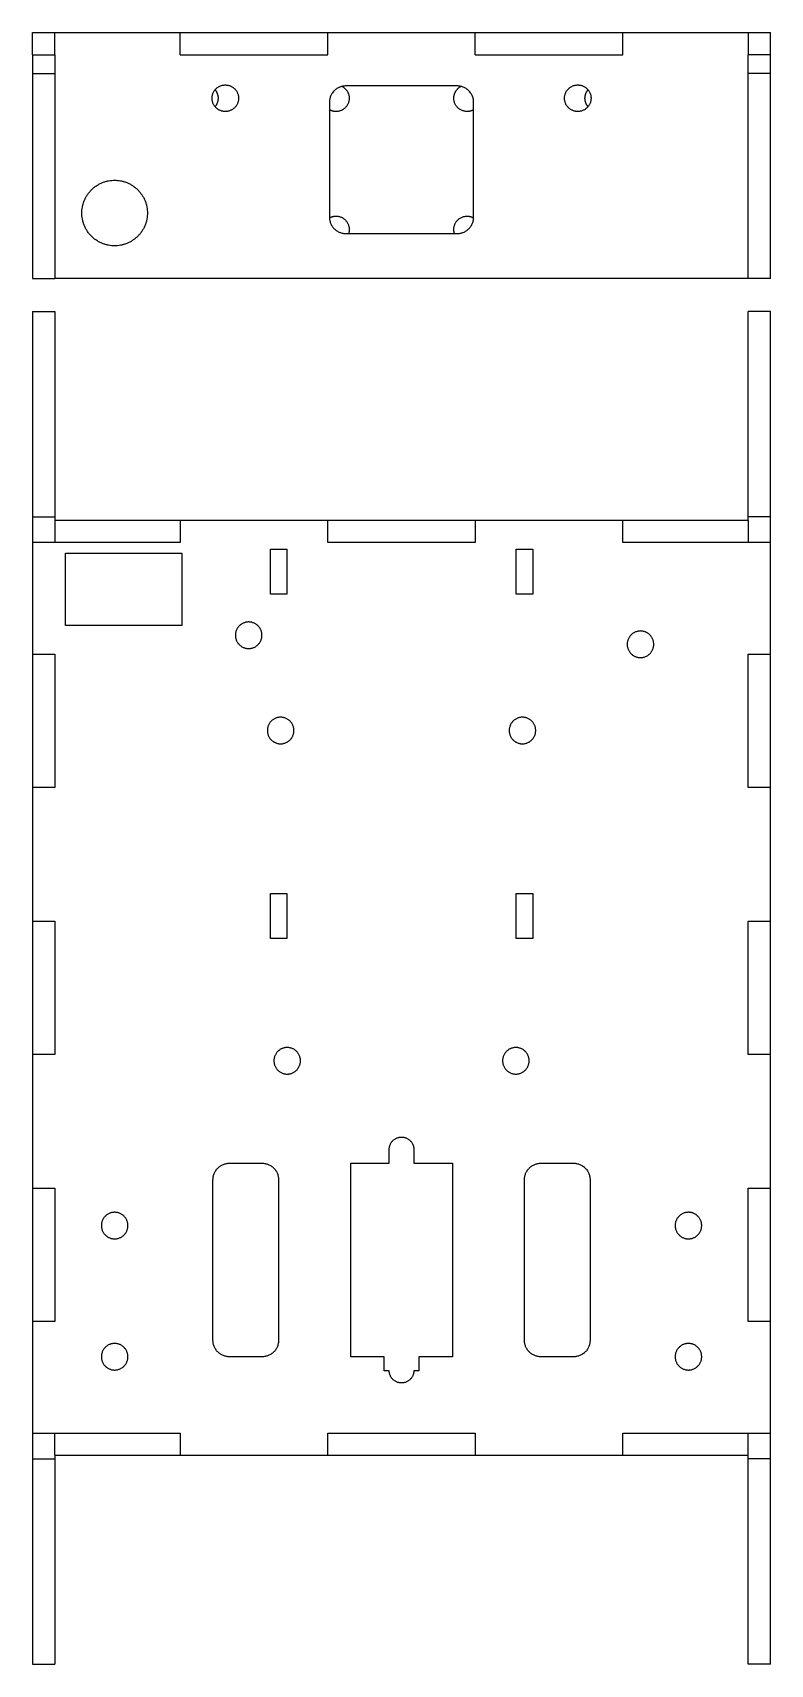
# Model space of a CAD drawing. Header units: millimetres. Extents: x -243 to 565, y -16 to 220.
# Drawn here: x 475 to 565, y -15.6 to 183.5 of the extents above; entities that cross this region are included whole.
import ezdxf

# ---------------------------------------------------------------- set-up
doc = ezdxf.new("R2010")
doc.units = ezdxf.units.MM
doc.header["$LTSCALE"] = 12.7
doc.header["$MEASUREMENT"] = 0
doc.layers.add('VISTAS', color=7, linetype='Continuous', true_color=0x000000)

msp = doc.modelspace()

# ---------------------------------------------------------------- linework, layer by layer
at = {"layer": 'VISTAS'}
for points in [[(474.99, 180.76), (474.99, 182.11), (474.99, 183.46)], [(474.99, 183.46), (476.34, 183.46), (477.69, 183.46)], [(477.69, 180.76), (477.69, 182.11), (477.69, 183.46)], [(477.69, 183.46), (485.34, 183.46), (492.99, 183.46)], [(492.99, 180.76), (492.99, 182.11), (492.99, 183.46)], [(492.99, 183.46), (501.99, 183.46), (510.99, 183.46)], [(510.99, 180.76), (510.99, 182.11), (510.99, 183.46)], [(510.99, 183.46), (519.99, 183.46), (528.99, 183.46)], [(528.99, 180.76), (528.99, 182.11), (528.99, 183.46)], [(528.99, 183.46), (537.99, 183.46), (546.99, 183.46)], [(546.99, 180.76), (546.99, 182.11), (546.99, 183.46)], [(546.99, 183.46), (554.64, 183.46), (562.29, 183.46)], [(562.29, 183.46), (563.64, 183.46), (564.99, 183.46)], [(562.29, 183.46), (562.29, 182.11), (562.29, 180.76)], [(564.99, 180.76), (564.99, 182.11), (564.99, 183.46)], [(474.99, 180.76), (476.34, 180.76), (477.69, 180.76)], [(474.99, 180.76), (474.99, 180.28), (474.99, 179.8)], [(474.99, 179.8), (474.99, 179.13), (474.99, 178.46)], [(477.69, 180.76), (477.69, 180.28), (477.69, 179.8)], [(477.69, 179.8), (477.69, 179.13), (477.69, 178.46)], [(492.99, 180.76), (501.99, 180.76), (510.99, 180.76)], [(528.99, 180.76), (537.99, 180.76), (546.99, 180.76)], [(564.99, 180.76), (563.64, 180.76), (562.29, 180.76)], [(562.29, 179.8), (562.29, 180.28), (562.29, 180.76)], [(562.29, 178.46), (562.29, 179.13), (562.29, 179.8)], [(564.99, 179.8), (564.99, 180.28), (564.99, 180.76)], [(564.99, 178.46), (564.99, 179.13), (564.99, 179.8)], [(474.99, 178.46), (476.34, 178.46), (477.69, 178.46)], [(474.99, 178.46), (474.99, 165.96), (474.99, 153.46)], [(477.69, 178.46), (477.69, 165.96), (477.69, 153.46)], [(564.99, 178.46), (563.64, 178.46), (562.29, 178.46)], [(562.29, 153.46), (562.29, 165.96), (562.29, 178.46)], [(564.99, 153.46), (564.99, 165.96), (564.99, 178.46)], [(526.79, 176.96), (519.99, 176.96), (513.19, 176.96)], [(511.19, 174.96), (511.19, 167.96), (511.19, 160.96)], [(528.79, 160.96), (528.79, 167.96), (528.79, 174.96)], [(513.19, 158.96), (519.99, 158.96), (526.79, 158.96)], [(474.99, 153.46), (476.34, 153.46), (477.69, 153.46)], [(562.29, 153.46), (519.99, 153.46), (477.69, 153.46)], [(564.99, 153.46), (563.64, 153.46), (562.29, 153.46)], [(474.99, 149.46), (476.34, 149.46), (477.69, 149.46)], [(564.99, 149.46), (563.64, 149.46), (562.29, 149.46)], [(562.29, 136.96), (562.29, 143.21), (562.29, 149.45)], [(564.99, 136.96), (564.99, 143.21), (564.99, 149.45)], [(474.99, 136.96), (474.99, 132.26), (474.99, 127.56)], [(477.69, 136.96), (477.69, 132.26), (477.69, 127.56)], [(562.29, 127.56), (562.29, 132.26), (562.29, 136.96)], [(564.99, 127.56), (564.99, 132.26), (564.99, 136.96)], [(474.99, 127.56), (474.99, 126.31), (474.99, 125.06)], [(477.69, 127.56), (477.69, 126.31), (477.69, 125.06)], [(562.29, 125.06), (562.29, 126.31), (562.29, 127.56)], [(564.99, 125.06), (564.99, 126.31), (564.99, 127.56)], [(474.99, 125.06), (474.99, 124.74), (474.99, 124.42)], [(474.99, 124.42), (476.34, 124.42), (477.69, 124.42)], [(474.99, 124.42), (474.99, 122.84), (474.99, 121.26)], [(477.69, 125.06), (477.69, 124.74), (477.69, 124.42)], [(477.69, 124.42), (477.69, 124.19), (477.69, 123.96)], [(492.99, 123.96), (485.34, 123.96), (477.69, 123.96)], [(477.69, 123.96), (477.69, 122.61), (477.69, 121.26)], [(510.99, 123.96), (501.99, 123.96), (492.99, 123.96)], [(492.99, 123.96), (492.99, 122.61), (492.99, 121.26)], [(510.99, 121.26), (510.99, 122.61), (510.99, 123.96)], [(528.99, 123.96), (519.99, 123.96), (510.99, 123.96)], [(546.99, 123.96), (537.99, 123.96), (528.99, 123.96)], [(528.99, 123.96), (528.99, 122.61), (528.99, 121.26)], [(546.99, 121.26), (546.99, 122.61), (546.99, 123.96)], [(562.29, 123.96), (554.64, 123.96), (546.99, 123.96)], [(562.29, 124.42), (562.29, 124.74), (562.29, 125.06)], [(564.99, 124.42), (563.64, 124.42), (562.29, 124.42)], [(562.29, 123.96), (562.29, 124.19), (562.29, 124.42)], [(562.29, 123.96), (562.29, 122.61), (562.29, 121.26)], [(564.99, 124.42), (564.99, 124.74), (564.99, 125.06)], [(564.99, 121.26), (564.99, 122.84), (564.99, 124.42)], [(492.99, 121.26), (483.99, 121.26), (474.99, 121.26)], [(474.99, 121.26), (474.99, 114.46), (474.99, 107.67)], [(478.99, 111.16), (478.99, 115.56), (478.99, 119.96)], [(478.99, 119.96), (486.09, 119.96), (493.19, 119.96)], [(493.19, 119.96), (493.19, 115.56), (493.19, 111.16)], [(503.99, 120.46), (504.99, 120.46), (505.99, 120.46)], [(503.99, 114.96), (503.99, 117.71), (503.99, 120.46)], [(505.99, 120.46), (505.99, 117.71), (505.99, 114.96)], [(528.99, 121.26), (519.99, 121.26), (510.99, 121.26)], [(533.99, 114.96), (533.99, 117.71), (533.99, 120.46)], [(533.99, 120.46), (534.99, 120.46), (535.99, 120.46)], [(535.99, 120.46), (535.99, 117.71), (535.99, 114.96)], [(564.99, 121.26), (555.99, 121.26), (546.99, 121.26)], [(564.99, 107.67), (564.99, 114.46), (564.99, 121.26)], [(505.99, 114.96), (504.99, 114.96), (503.99, 114.96)], [(535.99, 114.96), (534.99, 114.96), (533.99, 114.96)], [(493.19, 111.16), (486.09, 111.16), (478.99, 111.16)], [(474.99, 107.67), (476.34, 107.67), (477.69, 107.67)], [(474.99, 107.67), (474.99, 99.53), (474.99, 91.38)], [(477.69, 107.67), (477.69, 99.53), (477.69, 91.38)], [(562.29, 91.38), (562.29, 99.53), (562.29, 107.67)], [(562.29, 107.67), (563.64, 107.67), (564.99, 107.67)], [(564.99, 91.38), (564.99, 99.53), (564.99, 107.67)], [(477.69, 91.38), (476.34, 91.38), (474.99, 91.38)], [(474.99, 91.38), (474.99, 83.24), (474.99, 75.1)], [(564.99, 91.38), (563.64, 91.38), (562.29, 91.38)], [(564.99, 75.1), (564.99, 83.24), (564.99, 91.38)], [(503.99, 78.46), (504.99, 78.46), (505.99, 78.46)], [(503.99, 72.96), (503.99, 75.71), (503.99, 78.46)], [(505.99, 78.46), (505.99, 75.71), (505.99, 72.96)], [(533.99, 72.96), (533.99, 75.71), (533.99, 78.46)], [(533.99, 78.46), (534.99, 78.46), (535.99, 78.46)], [(535.99, 78.46), (535.99, 75.71), (535.99, 72.96)], [(474.99, 75.1), (476.34, 75.1), (477.69, 75.1)], [(474.99, 75.1), (474.99, 66.96), (474.99, 58.81)], [(477.69, 75.1), (477.69, 66.96), (477.69, 58.81)], [(562.29, 58.81), (562.29, 66.96), (562.29, 75.1)], [(562.29, 75.1), (563.64, 75.1), (564.99, 75.1)], [(564.99, 58.81), (564.99, 66.96), (564.99, 75.1)], [(505.99, 72.96), (504.99, 72.96), (503.99, 72.96)], [(535.99, 72.96), (534.99, 72.96), (533.99, 72.96)], [(477.69, 58.81), (476.34, 58.81), (474.99, 58.81)], [(474.99, 58.81), (474.99, 50.67), (474.99, 42.53)], [(564.99, 58.81), (563.64, 58.81), (562.29, 58.81)], [(564.99, 42.53), (564.99, 50.67), (564.99, 58.81)], [(518.49, 45.56), (518.49, 46.41), (518.49, 47.26)], [(521.49, 47.26), (521.49, 46.41), (521.49, 45.56)], [(498.99, 45.56), (500.99, 45.56), (502.99, 45.56)], [(513.79, 21.96), (513.79, 33.76), (513.79, 45.56)], [(513.79, 45.56), (516.14, 45.56), (518.49, 45.56)], [(521.49, 45.56), (523.84, 45.56), (526.19, 45.56)], [(526.19, 45.56), (526.19, 33.76), (526.19, 21.96)], [(536.99, 45.56), (538.99, 45.56), (540.99, 45.56)], [(474.99, 42.53), (476.34, 42.53), (477.69, 42.53)], [(474.99, 42.53), (474.99, 34.38), (474.99, 26.24)], [(477.69, 42.53), (477.69, 34.38), (477.69, 26.24)], [(496.99, 23.96), (496.99, 33.76), (496.99, 43.56)], [(504.99, 43.56), (504.99, 33.76), (504.99, 23.96)], [(534.99, 23.96), (534.99, 33.76), (534.99, 43.56)], [(542.99, 43.56), (542.99, 33.76), (542.99, 23.96)], [(562.29, 26.24), (562.29, 34.38), (562.29, 42.53)], [(562.29, 42.53), (563.64, 42.53), (564.99, 42.53)], [(564.99, 26.24), (564.99, 34.38), (564.99, 42.53)], [(477.69, 26.24), (476.34, 26.24), (474.99, 26.24)], [(474.99, 26.24), (474.99, 19.45), (474.99, 12.66)], [(564.99, 26.24), (563.64, 26.24), (562.29, 26.24)], [(564.99, 12.66), (564.99, 19.45), (564.99, 26.24)], [(502.99, 21.96), (500.99, 21.96), (498.99, 21.96)], [(517.89, 21.96), (515.84, 21.96), (513.79, 21.96)], [(517.89, 20.26), (517.89, 21.11), (517.89, 21.96)], [(526.19, 21.96), (524.14, 21.96), (522.09, 21.96)], [(522.09, 21.96), (522.09, 21.11), (522.09, 20.26)], [(540.99, 21.96), (538.99, 21.96), (536.99, 21.96)], [(518.49, 20.26), (518.19, 20.26), (517.89, 20.26)], [(522.09, 20.26), (521.79, 20.26), (521.49, 20.26)], [(474.99, 12.66), (483.99, 12.66), (492.99, 12.66)], [(474.99, 12.66), (474.99, 11.07), (474.99, 9.49)], [(477.69, 9.96), (477.69, 11.31), (477.69, 12.66)], [(492.99, 12.66), (492.99, 11.31), (492.99, 9.96)], [(510.99, 9.96), (510.99, 11.31), (510.99, 12.66)], [(510.99, 12.66), (519.99, 12.66), (528.99, 12.66)], [(528.99, 12.66), (528.99, 11.31), (528.99, 9.96)], [(546.99, 9.96), (546.99, 11.31), (546.99, 12.66)], [(546.99, 12.66), (555.99, 12.66), (564.99, 12.66)], [(562.29, 9.96), (562.29, 11.31), (562.29, 12.66)], [(564.99, 9.49), (564.99, 11.07), (564.99, 12.66)], [(477.69, 9.96), (477.69, 9.72), (477.69, 9.49)], [(477.69, 9.96), (485.34, 9.96), (492.99, 9.96)], [(492.99, 9.96), (501.99, 9.96), (510.99, 9.96)], [(510.99, 9.96), (519.99, 9.96), (528.99, 9.96)], [(528.99, 9.96), (537.99, 9.96), (546.99, 9.96)], [(546.99, 9.96), (554.64, 9.96), (562.29, 9.96)], [(562.29, 9.49), (562.29, 9.72), (562.29, 9.96)], [(474.99, 9.49), (476.34, 9.49), (477.69, 9.49)], [(474.99, 9.49), (474.99, 9.17), (474.99, 8.85)], [(474.99, 8.85), (474.99, 7.6), (474.99, 6.35)], [(477.69, 9.49), (477.69, 9.17), (477.69, 8.85)], [(477.69, 8.85), (477.69, 7.6), (477.69, 6.35)], [(564.99, 9.49), (563.64, 9.49), (562.29, 9.49)], [(562.29, 8.85), (562.29, 9.17), (562.29, 9.49)], [(562.29, 6.35), (562.29, 7.6), (562.29, 8.85)], [(564.99, 8.85), (564.99, 9.17), (564.99, 9.49)], [(564.99, 6.35), (564.99, 7.6), (564.99, 8.85)], [(474.99, 6.35), (474.99, 1.65), (474.99, -3.04)], [(477.69, 6.35), (477.69, 1.65), (477.69, -3.04)], [(562.29, -3.04), (562.29, 1.65), (562.29, 6.35)], [(564.99, -3.04), (564.99, 1.65), (564.99, 6.35)], [(474.99, -3.04), (474.99, -9.29), (474.99, -15.54)], [(477.69, -3.04), (477.69, -9.29), (477.69, -15.54)], [(474.99, -15.54), (476.34, -15.54), (477.69, -15.54)], [(564.99, -15.54), (563.64, -15.54), (562.29, -15.54)]]:
    msp.add_open_spline(points, degree=2, dxfattribs=at)
for points, weights, knots in [([(500.11, 175.46), (500.11, 177.08), (498.49, 177.08), (496.87, 177.08), (496.87, 175.46), (496.87, 173.84), (498.49, 173.84), (500.11, 173.84), (500.11, 175.46)], [1, 0.707106781187, 1, 0.707106781187, 1, 0.707106781186, 1, 0.707106781187, 1], [0, 0, 0, 2.54469, 2.54469, 5.08938, 5.08938, 7.63407, 7.63407, 10.17876, 10.17876, 10.17876]), ([(513.61, 175.46), (513.61, 173.84), (511.99, 173.84), (511.56, 173.84), (511.19, 174.05)], [1, 0.707106781186, 1, 0.96684023592, 1], [0, 0, 0, 2.54469, 2.54469, 3.381397, 3.381397, 3.381397]), ([(528.79, 174.05), (528.41, 173.84), (527.99, 173.84), (526.37, 173.84), (526.37, 175.46), (526.37, 176.46), (527.25, 176.91)], [1, 0.96684023592, 1, 0.707106781187, 1, 0.852186729389, 1], [0, 0, 0, 0.836707, 0.836707, 3.381397, 3.381397, 5.165489, 5.165489, 5.165489]), ([(543.11, 175.46), (543.11, 177.08), (541.49, 177.08), (539.87, 177.08), (539.87, 175.46), (539.87, 173.84), (541.49, 173.84), (543.11, 173.84), (543.11, 175.46)], [1, 0.707106781187, 1, 0.707106781187, 1, 0.707106781187, 1, 0.707106781187, 1], [0, 0, 0, 2.54469, 2.54469, 5.08938, 5.08938, 7.63407, 7.63407, 10.17876, 10.17876, 10.17876]), ([(542.74, 174.43), (542.37, 174.88), (542.37, 175.46), (542.37, 176.04), (542.74, 176.49)], [1, 0.941170797005, 1, 0.941170797005, 1], [0, 0, 0, 1.116886, 1.116886, 2.233772, 2.233772, 2.233772]), ([(488.99, 161.46), (488.99, 165.46), (484.99, 165.46), (480.99, 165.46), (480.99, 161.46), (480.99, 157.46), (484.99, 157.46), (488.99, 157.46), (488.99, 161.46)], [1, 0.707106781187, 1, 0.707106781187, 1, 0.707106781187, 1, 0.707106781187, 1], [0, 0, 0, 6.283185, 6.283185, 12.566371, 12.566371, 18.849556, 18.849556, 25.132741, 25.132741, 25.132741]), ([(511.19, 160.87), (511.56, 161.08), (511.99, 161.08), (513.61, 161.08), (513.61, 159.46)], [1, 0.967024211532, 1, 0.707106781187, 1], [0, 0, 0, 0.834369, 0.834369, 3.379059, 3.379059, 3.379059]), ([(526.45, 158.96), (526.37, 159.2), (526.37, 159.46), (526.37, 161.08), (527.99, 161.08), (528.41, 161.08), (528.78, 160.87)], [1, 0.987719162308, 1, 0.707106781186, 1, 0.967024211532, 1], [0, 0, 0, 0.508299, 0.508299, 3.052989, 3.052989, 3.887359, 3.887359, 3.887359]), ([(474.99, 149.45), (474.99, 149.46), (474.99, 149.46), (474.99, 149.46), (474.99, 136.96)], [0.995459297023, 0.997711771728, 1, 0.707106781187, 1], [-396.464573, -396.464573, -396.464573, -396.311175, -396.311175, -376.676221, -376.676221, -376.676221]), ([(477.69, 149.45), (477.69, 149.46), (477.69, 149.46), (477.69, 149.46), (477.69, 136.96)], [0.995459297023, 0.997711771728, 1, 0.707106781187, 1], [-396.464573, -396.464573, -396.464573, -396.311175, -396.311175, -376.676221, -376.676221, -376.676221]), ([(502.96, 109.96), (502.96, 108.34), (501.34, 108.34), (499.72, 108.34), (499.72, 109.96), (499.72, 111.58), (501.34, 111.58), (502.96, 111.58), (502.96, 109.96)], [1, 0.707106781187, 1, 0.707106781187, 1, 0.707106781187, 1, 0.707106781187, 1], [0, 0, 0, 2.54469, 2.54469, 5.08938, 5.08938, 7.63407, 7.63407, 10.17876, 10.17876, 10.17876]), ([(550.76, 108.86), (550.76, 107.24), (549.14, 107.24), (547.52, 107.24), (547.52, 108.86), (547.52, 110.48), (549.14, 110.48), (550.76, 110.48), (550.76, 108.86)], [1, 0.707106781187, 1, 0.707106781187, 1, 0.707106781187, 1, 0.707106781187, 1], [0, 0, 0, 2.54469, 2.54469, 5.08938, 5.08938, 7.63407, 7.63407, 10.17876, 10.17876, 10.17876]), ([(506.86, 98.34), (506.86, 96.72), (505.24, 96.72), (503.62, 96.72), (503.62, 98.34), (503.62, 99.96), (505.24, 99.96), (506.86, 99.96), (506.86, 98.34)], [1, 0.707106781187, 1, 0.707106781187, 1, 0.707106781187, 1, 0.707106781187, 1], [0, 0, 0, 2.54469, 2.54469, 5.08938, 5.08938, 7.63407, 7.63407, 10.17876, 10.17876, 10.17876]), ([(536.36, 98.34), (536.36, 96.72), (534.74, 96.72), (533.12, 96.72), (533.12, 98.34), (533.12, 99.96), (534.74, 99.96), (536.36, 99.96), (536.36, 98.34)], [1, 0.707106781187, 1, 0.707106781187, 1, 0.707106781187, 1, 0.707106781187, 1], [0, 0, 0, 2.54469, 2.54469, 5.08938, 5.08938, 7.63407, 7.63407, 10.17876, 10.17876, 10.17876]), ([(507.66, 58.06), (507.66, 56.44), (506.04, 56.44), (504.42, 56.44), (504.42, 58.06), (504.42, 59.68), (506.04, 59.68), (507.66, 59.68), (507.66, 58.06)], [1, 0.707106781187, 1, 0.707106781187, 1, 0.707106781187, 1, 0.707106781187, 1], [0, 0, 0, 2.54469, 2.54469, 5.08938, 5.08938, 7.63407, 7.63407, 10.17876, 10.17876, 10.17876]), ([(535.56, 58.06), (535.56, 56.44), (533.94, 56.44), (532.32, 56.44), (532.32, 58.06), (532.32, 59.68), (533.94, 59.68), (535.56, 59.68), (535.56, 58.06)], [1, 0.707106781187, 1, 0.707106781186, 1, 0.707106781186, 1, 0.707106781187, 1], [0, 0, 0, 2.54469, 2.54469, 5.08938, 5.08938, 7.63407, 7.63407, 10.17876, 10.17876, 10.17876]), ([(518.49, 47.26), (518.49, 48.76), (519.99, 48.76), (521.49, 48.76), (521.49, 47.26)], [1, 0.707106781187, 1, 0.707106781187, 1], [0, 0, 0, 2.356194, 2.356194, 4.712389, 4.712389, 4.712389]), ([(486.61, 37.96), (486.61, 36.34), (484.99, 36.34), (483.37, 36.34), (483.37, 37.96), (483.37, 39.58), (484.99, 39.58), (486.61, 39.58), (486.61, 37.96)], [1, 0.707106781187, 1, 0.707106781187, 1, 0.707106781187, 1, 0.707106781187, 1], [0, 0, 0, 2.54469, 2.54469, 5.08938, 5.08938, 7.63407, 7.63407, 10.17876, 10.17876, 10.17876]), ([(556.61, 37.96), (556.61, 36.34), (554.99, 36.34), (553.37, 36.34), (553.37, 37.96), (553.37, 39.58), (554.99, 39.58), (556.61, 39.58), (556.61, 37.96)], [1, 0.707106781187, 1, 0.707106781187, 1, 0.707106781187, 1, 0.707106781187, 1], [0, 0, 0, 2.54469, 2.54469, 5.08938, 5.08938, 7.63407, 7.63407, 10.17876, 10.17876, 10.17876]), ([(486.61, 21.96), (486.61, 20.34), (484.99, 20.34), (483.37, 20.34), (483.37, 21.96), (483.37, 23.58), (484.99, 23.58), (486.61, 23.58), (486.61, 21.96)], [1, 0.707106781187, 1, 0.707106781187, 1, 0.707106781187, 1, 0.707106781187, 1], [0, 0, 0, 2.54469, 2.54469, 5.08938, 5.08938, 7.63407, 7.63407, 10.17876, 10.17876, 10.17876]), ([(556.61, 21.96), (556.61, 20.34), (554.99, 20.34), (553.37, 20.34), (553.37, 21.96), (553.37, 23.58), (554.99, 23.58), (556.61, 23.58), (556.61, 21.96)], [1, 0.707106781187, 1, 0.707106781187, 1, 0.707106781187, 1, 0.707106781187, 1], [0, 0, 0, 2.54469, 2.54469, 5.08938, 5.08938, 7.63407, 7.63407, 10.17876, 10.17876, 10.17876]), ([(521.49, 20.26), (521.49, 18.76), (519.99, 18.76), (518.49, 18.76), (518.49, 20.26)], [1, 0.707106781187, 1, 0.707106781186, 1], [0, 0, 0, 2.356194, 2.356194, 4.712389, 4.712389, 4.712389]), ([(562.29, -15.54), (562.29, -15.54), (562.29, -15.54), (562.29, -15.54), (562.29, -3.04)], [0.995459297023, 0.997711771728, 1, 0.707106781187, 1], [575.427685, 575.427685, 575.427685, 575.581083, 575.581083, 595.216037, 595.216037, 595.216037]), ([(564.99, -15.54), (564.99, -15.54), (564.99, -15.54), (564.99, -15.54), (564.99, -3.04)], [0.995459297023, 0.997711771728, 1, 0.707106781187, 1], [575.427685, 575.427685, 575.427685, 575.581083, 575.581083, 595.216037, 595.216037, 595.216037])]:
    msp.add_rational_spline(points, weights, degree=2, knots=knots, dxfattribs=at)
for points, weights in [([(497.24, 176.49), (497.61, 176.04), (497.61, 175.46)], [1, 0.941170797005, 1]), ([(497.61, 175.46), (497.61, 174.88), (497.24, 174.43)], [1, 0.941170797005, 1]), ([(513.19, 176.96), (511.19, 176.96), (511.19, 174.96)], [1, 0.707106781187, 1]), ([(512.72, 176.91), (513.61, 176.46), (513.61, 175.46)], [1, 0.852186729389, 1]), ([(528.79, 174.96), (528.79, 176.96), (526.79, 176.96)], [1, 0.707106781187, 1]), ([(511.19, 160.96), (511.19, 158.96), (513.19, 158.96)], [1, 0.707106781187, 1]), ([(513.61, 159.46), (513.61, 159.2), (513.53, 158.96)], [1, 0.987719162308, 1]), ([(526.79, 158.96), (528.79, 158.96), (528.79, 160.96)], [1, 0.707106781187, 1]), ([(496.99, 43.56), (496.99, 45.56), (498.99, 45.56)], [1, 0.707106781187, 1]), ([(502.99, 45.56), (504.99, 45.56), (504.99, 43.56)], [1, 0.707106781187, 1]), ([(534.99, 43.56), (534.99, 45.56), (536.99, 45.56)], [1, 0.707106781187, 1]), ([(540.99, 45.56), (542.99, 45.56), (542.99, 43.56)], [1, 0.707106781187, 1]), ([(498.99, 21.96), (496.99, 21.96), (496.99, 23.96)], [1, 0.707106781187, 1]), ([(504.99, 23.96), (504.99, 21.96), (502.99, 21.96)], [1, 0.707106781187, 1]), ([(536.99, 21.96), (534.99, 21.96), (534.99, 23.96)], [1, 0.707106781187, 1]), ([(542.99, 23.96), (542.99, 21.96), (540.99, 21.96)], [1, 0.707106781187, 1])]:
    msp.add_rational_spline(points, weights, degree=2, dxfattribs=at)

doc.saveas('drawing.dxf')
